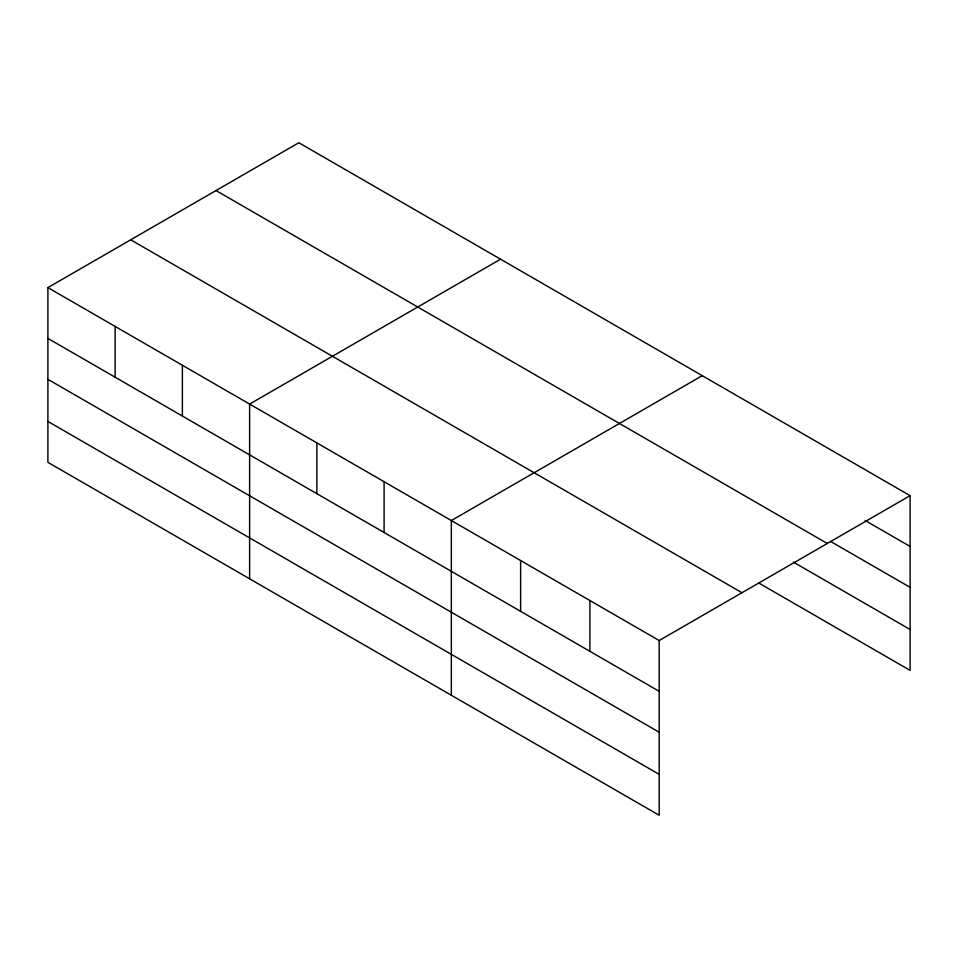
<?xml version="1.0" encoding="UTF-8"?>
<svg xmlns="http://www.w3.org/2000/svg" width="958" height="958" viewBox="0 0 958 958"><rect width="100%" height="100%" fill="white"/><g stroke="black" fill="none" stroke-linecap="round" stroke-linejoin="round"><path stroke-width="1.44" d="M659.176 732.223L659.176 640.531L47.9 287.616L47.9 462.343L659.176 815.258L659.176 732.223L47.9 379.308M758.712 582.979L910.1 670.384L910.1 495.657L298.824 142.742L47.9 287.616M500.543 259.211L249.619 404.084L249.619 578.8M702.262 375.668L451.338 520.541L451.338 695.269M659.176 640.531L910.1 495.657M865.194 520.529L910.1 546.455M830.562 541.426L910.1 587.35M216.017 190.558L827.293 543.473M793.356 562.083L910.1 629.49M130.707 239.811L741.983 592.727M47.9 338.402L659.176 691.317M47.9 421.436L659.176 774.351M589.9 600.534L589.9 651.32M520.613 560.538L520.613 611.324M384.098 481.718L384.098 532.516M316.859 442.895L316.859 493.693M182.379 365.261L182.379 416.047M115.14 326.439L115.14 377.224"/></g></svg>
